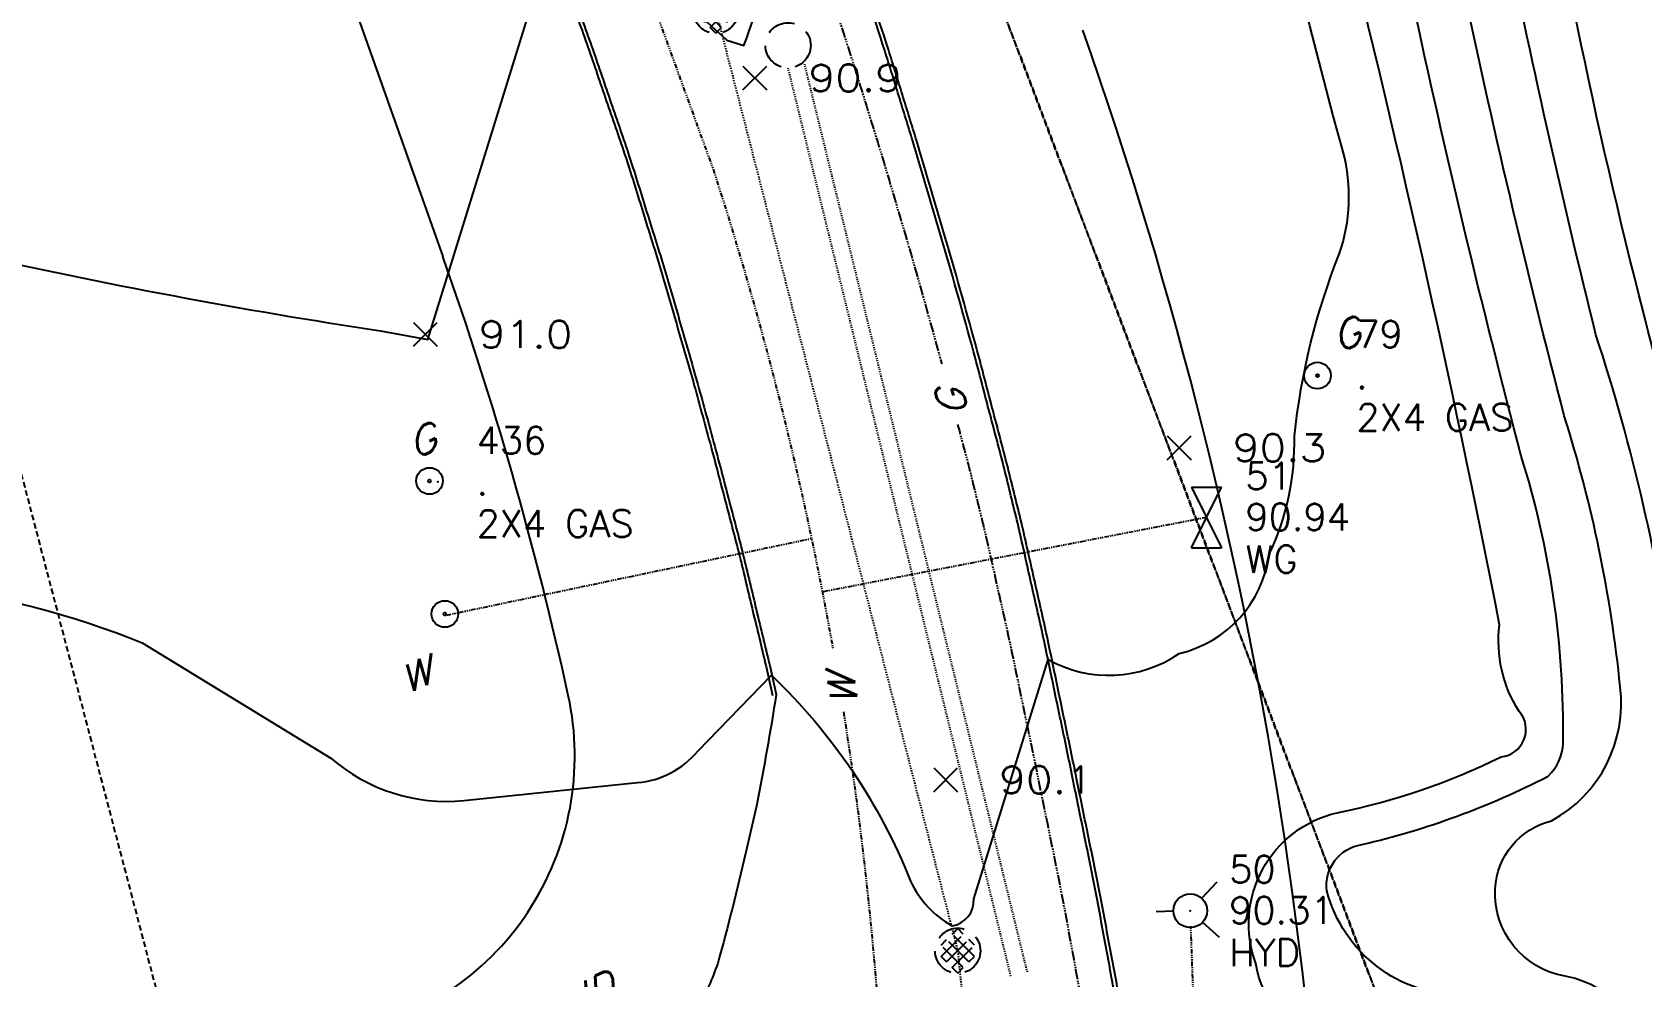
# Model space of a CAD drawing. Header units: feet. Extents: x 1023941 to 1026768, y 90264 to 94497.
# Drawn here: x 1025146.3 to 1025288.5, y 92757.7 to 92841.2 of the extents above; entities that cross this region are included whole.
import ezdxf
from ezdxf.enums import TextEntityAlignment as Align

# ---------------------------------------------------------------- set-up
doc = ezdxf.new("R2010")
doc.units = ezdxf.units.FT
doc.header["$MEASUREMENT"] = 0
for name, pattern in [('DASHED', [0.75, 0.5, -0.25]), ('DASHED4', [0.1875, 0.125, -0.0625]), ('DASHED8', [0.09375, 0.0625, -0.03125]), ('GAS', [1.44, 0.9, -0.06, 0.15, -0.06, 0, -0.06, 0.15, -0.06]), ('WATER2', [0.56, 0.4, -0.04, 0, -0.04, 0, -0.04, 0, -0.04])]:
    doc.linetypes.add(name, pattern=pattern)
for name, color, linetype in [('CF-INDEX', 11, 'Continuous'), ('CF-INTERMED', 9, 'Continuous'), ('CURB', 10, 'Continuous'), ('CURB_BACK', 9, 'Continuous'), ('D7SWS-H', 9, 'DASHED8'), ('DESC', 2, 'Continuous'), ('E2SWL-H', 11, 'DASHED4'), ('E3BDL', 6, 'Continuous'), ('E6DRL-H', 9, 'DASHED8'), ('E6GAL', 9, 'GAS'), ('E6TOS', 9, 'Continuous'), ('E6WTL', 9, 'WATER2'), ('E7DRS-H', 9, 'DASHED8'), ('E7GAT', 10, 'Continuous'), ('E7UTT', 10, 'Continuous'), ('E7WTS', 10, 'Continuous'), ('E7WTT', 10, 'Continuous'), ('ELEV', 9, 'Continuous'), ('PAVED_RD', 10, 'Continuous'), ('PNTS', 2, 'Continuous'), ('POST', 10, 'Continuous'), ('SPOTELEV', 9, 'Continuous'), ('W6TVL', 10, 'DASHED')]:
    doc.layers.add(name, color=color, linetype=linetype)
doc.styles.add('60', font='simplex.shx', dxfattribs={"width": 1.15, "height": 2.4})
doc.styles.add('60S', font='simplex.shx', dxfattribs={"width": 1.15, "oblique": 22, "height": 2.4})
doc.styles.add('S6', font='SIMPLEX', dxfattribs={"height": 0.083333})

# ---------------------------------------------------------------- blocks, each defined once
blk = doc.blocks.new('SMH')
for p, q in [((-0.0369, -0.0123), (0.0123, 0.0369)), ((-0.0123, 0.0369), (0, 0.0492)), ((0.0369, -0.0123), (-0.0123, 0.0369)), ((0.0123, 0.0369), (0, 0.0492)), ((-0.0369, 0.0123), (-0.0246, 0.0246)), ((0.0123, -0.0369), (-0.0369, 0.0123)), ((-0.0246, -0.0246), (0.0246, 0.0246)), ((0.0246, -0.0246), (-0.0246, 0.0246)), ((-0.0123, -0.0369), (0.0369, 0.0123)), ((0.0369, 0.0123), (0.0246, 0.0246)), ((-0.0246, -0.0246), (-0.0369, -0.0123)), ((0.0246, -0.0246), (0.0369, -0.0123)), ((0, -0.0492), (-0.0123, -0.0369)), ((0, -0.0492), (0.0123, -0.0369))]:
    blk.add_line(p, q)
blk.add_circle((0, 0), 0.05)
blk = doc.blocks.new('DMH')
blk.add_circle((0, 0), 0.05)
blk = doc.blocks.new('POST')
for radius in [0.49, 0.0508]:
    blk.add_circle((0, 0), radius)
blk = doc.blocks.new('HYD')
for p, q in [((0, 0.0374), (0, 0.0751)), ((-0.0264, -0.0264), (-0.0611, -0.0613)), ((0.0265, -0.0263), (0.0618, -0.0614))]:
    blk.add_line(p, q)
blk.add_circle((0, 0), 0.0374)
blk = doc.blocks.new('WG')
for p, q in [((-0.0334, -0.0669), (0.0334, 0.0669)), ((-0.0334, 0.0669), (0.0334, -0.0669)), ((-0.0334, 0.0669), (0.0334, 0.0669)), ((-0.0334, -0.0669), (0.0334, -0.0669))]:
    blk.add_line(p, q)
blk = doc.blocks.new('POINT')
blk.add_point((0, 0))
at = {"layer": 'DESC', "style": 'S6'}
blk.add_attdef('DESC', (0.1191, -0.1698), '', height=0.0833, dxfattribs=at)
at = {"layer": 'ELEV', "style": 'S6'}
blk.add_attdef('ELEV', (0.1191, -0.0403), '', height=0.0833, dxfattribs=at)
at = {"layer": 'PNTS', "style": 'S6'}
blk.add_attdef('POINT', (0.1191, 0.0855), '', height=0.0833, dxfattribs=at)
blk = doc.blocks.new('SPOT')
for p, q in [((-0.5, -0.5), (0.5, 0.5)), ((-0.5, 0.5), (0.5, -0.5))]:
    blk.add_line(p, q)

msp = doc.modelspace()

# ---------------------------------------------------------------- linework, layer by layer
at = {"layer": 'CF-INDEX', "flags": 128}
for points, elevation in [([(1025068.46, 92769.98, 0.100685385), (1025077.02, 92780.86), (1025078.15, 92782.73, -0.514919823), (1025085.31, 92783.18, 0.341991443), (1025097.20221, 92780.43029, 0.089271232), (1025111.65, 92788.28), (1025116.75, 92791.67, -0.138767638), (1025155.99039, 92787.16834), (1025172.66, 92776.98, 0.204342812), (1025184.41512, 92773.22842), (1025199.77022, 92774.82098, 0.201893321), (1025205.08969, 92777.61513), (1025211.6, 92784.31, -0.10850379), (1025223.89434, 92766.11578, 0.156640144), (1025227.57, 92762.15, 0.383313554), (1025229.48757, 92764.54308), (1025236.06, 92785.72, 0.287086792), (1025247.65, 92786.24, 0.312361561), (1025255.6, 92795.02, 0.116960919), (1025257.8268, 92805.46538, -0.067435967), (1025261.78, 92821.53, 0.150595436), (1025262.13, 92830.58, -0.031969536), (1025251.30277, 92882.13929)], 90), ([(1025295.28, 92793.02, -0.025420801), (1025282.53, 92843.24)], 85)]:
    msp.add_lwpolyline(points, format="xyb", dxfattribs=dict(at, elevation=elevation))
at = {"layer": 'CF-INTERMED', "flags": 128}
for points, elevation in [([(1025291.45, 92784.09, 0.045580849), (1025284.47232, 92814.41436, -0.02234881), (1025269.61, 92888.42), (1025259.42, 92918.26, -0.224977734), (1025260.4, 92939.76, -0.074938067), (1025268.79, 92953.79, 0.173863262), (1025269.81, 92969.19, -0.011626102), (1025249.27, 93050.8), (1025244.19033, 93068.81889), (1025234.23557, 93108.73017, -0.038149492), (1025227.33, 93140.97, 0.058604667), (1025224.19278, 93161.97831, 0.082637714), (1025219.83899, 93177.0896, -0.048872923), (1025215.15, 93194.16, -0.323590394), (1025216.96586, 93197.24563), (1025239.64929, 93207.54527, 0.045547379), (1025260.4611, 93225.70257, 0.133515986), (1025263.78, 93232.01), (1025262.29, 93243.17, -0.045096512), (1025264.6, 93268.09, -0.072627825), (1025291.9337, 93288.01615, -0.049793588)], 86), ([(1025283.40662, 92673.19437, 0.037419917), (1025284.57, 92751.32, 0.177495666), (1025272.74056, 92756.01499, -0.343459652), (1025260.7, 92765.24, -0.410767189), (1025263.79306, 92769.34238, 0.061843556), (1025280.24, 92775.39, 0.194995087), (1025281.57081, 92778.31606, 0.079526761), (1025277.87834, 92803.69077, -0.023722343), (1025260.58, 92884.73, 0.123686078), (1025252.51, 92912.99, -0.055387464), (1025246.05, 92940.11), (1025232.12634, 93004.11521, -0.169143074), (1025233.03, 93010.42), (1025244.29, 93032.9, 0.302596269), (1025245.2598, 93037.09439), (1025230.39, 93099.71, -0.025052233), (1025221.13, 93138.27, 0.064505848), (1025212.10825, 93177.22187, -0.057917919)], 88), ([(1025287.48, 92668.4, 0.042200992), (1025289.06, 92748.81, 0.359315929), (1025281.75385, 92757.71871, -0.382632256), (1025275.57492, 92765.4362, -0.333698708), (1025280.55, 92771.44, 0.307738924), (1025286.62, 92783.28, 0.051281445), (1025281.67666, 92807.23544, -0.023844907), (1025265.28, 92885.41, 0.082474829), (1025255.44, 92916.79), (1025242.44, 92972.52, -0.121068694), (1025255.11, 92994.22, 0.198188371), (1025256.7, 93000.75, 0.07204898), (1025252.64, 93021.78), (1025236.89, 93084.87, 0.032151503), (1025229, 93116.12, -0.037718481), (1025223.0545, 93150.63701, 0.046842935)], 87), ([(1025190.95, 92853.18, -0.048390689), (1025207.67, 92840.47), (1025209.17, 92839.99, 0.037956124), (1025214.74, 92859.57)], 91), ([(1025260.94, 92752.94, -0.376541851), (1025254.42, 92758.84, -0.452743436), (1025261.61, 92772.16, 0.064509764), (1025276.09, 92777.1, 0.607632701), (1025277.69501, 92781.1088, -0.177649711), (1025275.96, 92788.77, 0.014118648), (1025261.33, 92853.87, -0.045582564)], 89), ([(1025109.39, 92820.28), (1025109.25, 92820.31, 0.207174166), (1025108.87, 92824.76, 0.21899732), (1025118.43, 92823.54, -0.142099246), (1025140.46, 92821.65, 0.018260156), (1025177.05, 92814.77), (1025181.23, 92813.99), (1025190.05, 92842.43)], 91)]:
    msp.add_lwpolyline(points, format="xyb", dxfattribs=dict(at, elevation=elevation))
at = {"layer": 'CURB', "flags": 128}
for points in [[(1025242.13, 92755.14, 0.000591), (1025241.21, 92760.05, 0.00242), (1025240.3, 92764.97), (1025239.62, 92768.39, 0.000728), (1025238.62, 92773.29, 0.000638), (1025237.62, 92778.19, 0.000638), (1025236.59, 92783.09, 0.001954), (1025235.57, 92787.99, 0.001953), (1025234.47, 92792.86, 0.003059), (1025233.37, 92797.74, 0.001545), (1025232.77, 92800.19, 0.001362), (1025232.17, 92802.65, 0.002696), (1025230.9, 92807.48, 0.002051), (1025229.63, 92812.32, 0.00391), (1025226.94, 92821.95, 0.001867), (1025225.52, 92826.75, 0.001688), (1025224.1, 92831.54, 0.001414), (1025222.86, 92835.55, 0.002367), (1025221.62, 92839.55, 0.005362), (1025218.47, 92849.04, 0.002554)], [(1025194.12, 92844.36, -0.001787), (1025195.81, 92839.65, -0.001787), (1025197.42, 92834.92, -0.002975), (1025199.04, 92830.19), (1025199.37, 92829.17, -0.003339), (1025200.85, 92824.4, -0.002662), (1025202.34, 92819.62, -0.002663), (1025203.72, 92814.82, -0.001839), (1025205.1, 92810.01, -0.001036), (1025205.85, 92807.3, -0.001186), (1025206.59, 92804.58, -0.002105), (1025207.86, 92799.74, -0.002536), (1025209.12, 92794.9, -0.002536), (1025210.28, 92790.04, -0.002536), (1025211.45, 92785.18), (1025212.03, 92782.6)]]:
    msp.add_lwpolyline(points, format="xyb", dxfattribs=at)
at = {"layer": 'CURB_BACK', "flags": 128}
for points in [[(1025242.46, 92755.2, 0.00059), (1025241.54, 92760.11, 0.002423), (1025240.63, 92765.03), (1025239.94, 92768.46, 0.000724), (1025238.94, 92773.36, 0.000638), (1025237.94, 92778.26, 0.000638), (1025236.92, 92783.16, 0.001954), (1025235.9, 92788.05, 0.001954), (1025234.8, 92792.93, 0.00305), (1025233.7, 92797.81, 0.001545), (1025233.09, 92800.27, 0.001368), (1025232.49, 92802.73, 0.0027), (1025231.22, 92807.56, 0.00205), (1025229.96, 92812.4, 0.003907), (1025227.26, 92822.03, 0.001865), (1025225.84, 92826.83, 0.001688), (1025224.42, 92831.62, 0.001418), (1025223.18, 92835.64, 0.00237), (1025221.94, 92839.65, 0.005359), (1025218.78, 92849.14, 0.002554)], [(1025193.81, 92844.25, -0.001787), (1025195.49, 92839.54, -0.001787), (1025197.11, 92834.81, -0.00298), (1025198.73, 92830.08), (1025199.06, 92829.07, -0.003338), (1025200.54, 92824.3, -0.002664), (1025202.02, 92819.52, -0.002665), (1025203.4, 92814.72, -0.001841), (1025204.79, 92809.91, -0.001033), (1025205.53, 92807.2, -0.001183), (1025206.27, 92804.49, -0.002107), (1025207.54, 92799.66, -0.002535), (1025208.8, 92794.82, -0.002535), (1025209.96, 92789.95, -0.002539), (1025211.13, 92785.09), (1025211.71, 92782.52)]]:
    msp.add_lwpolyline(points, format="xyb", dxfattribs=at)
at = {"layer": 'E2SWL-H'}
for p, q in [((1025206.69317, 92843.05217), (1025228.06925, 92759.95252)), ((1025228.06925, 92759.95252), (1025230.44991, 92736.07548))]:
    msp.add_line(p, q, dxfattribs=at)
at = {"layer": 'E3BDL'}
msp.add_line((1025067.886, 93145.08027), (1025182.56272, 92821.3251), dxfattribs=at)
for centre, radius, start, end in [((1024876.21287, 92712.81348), 385, 357.5238167, 19.5045612), ((1024876.21287, 92712.81348), 325, 12.3875439, 19.5045612), ((1025169.22856, 92777.17038), 25, 280.5309502, 12.3875439)]:
    msp.add_arc(centre, radius, start, end, dxfattribs=at)
at = {"layer": 'E6DRL-H'}
for p, q in [((1025232.76554, 92757.71202), (1025213.0892, 92837.9736)), ((1025234.22241, 92758.06917), (1025214.54606, 92838.33075))]:
    msp.add_line(p, q, dxfattribs=at)
at = {"layer": 'E6GAL', "flags": 128}
for points in [[(1025187.0469, 92928.04541, 0.000075771), (1025187.67908, 92926.29901), (1025189.37852, 92921.60055), (1025191.07877, 92916.88988, -0.000239017), (1025192.77791, 92912.19225, -0.000239105), (1025194.46768, 92907.49289, -0.000350711), (1025196.16486, 92902.79072, -0.000167933), (1025196.96386, 92900.53352, -0.000114262), (1025197.77526, 92898.26963, -0.000237868), (1025199.45337, 92893.56492, -0.000193986), (1025201.12247, 92888.85746, -0.000194045), (1025202.79208, 92884.14857, -0.000133972), (1025204.46119, 92879.43107, -0.000134002), (1025206.12068, 92874.72253, 0.000380097), (1025207.79263, 92869.99703), (1025208.9038, 92866.86372, 0.00093085), (1025210.59912, 92862.14891, -0.000591511), (1025212.29531, 92857.44948, -0.000592873), (1025213.96538, 92852.73923, -0.002555437), (1025215.63612, 92848.0555, -0.005353317), (1025218.76076, 92838.64182, -0.002369074), (1025219.99335, 92834.66545, -0.001414691), (1025221.22899, 92830.66972, -0.001688531), (1025222.64362, 92825.89762, -0.001868606), (1025224.05854, 92821.11501, -0.003781872), (1025226.65048, 92811.84492)], [(1025228.06035, 92806.48703, -0.002567387), (1025229.2609, 92801.91696, -0.00135955), (1025229.85589, 92799.47722, -0.00154268), (1025230.45065, 92797.0489, -0.003060108), (1025231.5428, 92792.20292, -0.001953809), (1025232.6382, 92787.35379, -0.001952844), (1025233.65273, 92782.47961, -0.000638732), (1025234.68236, 92777.58149, -0.000637888), (1025235.68064, 92772.68985, -0.000727812), (1025236.67865, 92767.79968), (1025237.3551, 92764.39755, -0.002419871), (1025238.25965, 92759.50634, -0.000591793), (1025239.17959, 92754.59674, -0.00059109), (1025240.06845, 92749.68296, -0.00161364), (1025240.95594, 92744.77702), (1025241.28292, 92742.92412), (1025242.23788, 92719.05991)]]:
    msp.add_lwpolyline(points, format="xyb", dxfattribs=at)
at = {"layer": 'E6WTL'}
for p, q in [((1025250.0593, 92798.26416), (1025216.10674, 92791.67494)), ((1025182.91975, 92789.63779), (1025215.15108, 92796.40565))]:
    msp.add_line(p, q, dxfattribs=at)
at = {"layer": 'E6WTL', "flags": 128}
for points in [[(1025191.43034, 92870.42172), (1025206.44824, 92829.05553, -0.034589823), (1025217.02835, 92786.7146)], [(1025217.97826, 92781.0673, -0.05889763), (1025220.9373, 92706.98215)]]:
    msp.add_lwpolyline(points, format="xyb", dxfattribs=at)
msp.add_lwpolyline([(1025223.87675, 92746.57715), (1025249.16212, 92748.79579), (1025248.67212, 92762.1393)], dxfattribs=at)
at = {"layer": 'PAVED_RD', "flags": 128}
msp.add_lwpolyline([(1025212.03, 92782.6, -0.00925), (1025210.28, 92772.75, -0.003883), (1025209.81, 92770.7, -0.001343), (1025209.33, 92768.66, -0.011682), (1025206.86, 92758.83, -0.03456), (1025205.15, 92754.94, -0.109871), (1025197.95, 92747.97), (1025197.22, 92747.51, -0.056525), (1025187.96, 92743.72), (1025186.67, 92743.34, -0.006312), (1025181.85, 92742.04, -0.002643), (1025177.02, 92740.74, -0.002647), (1025172.17, 92739.54, 0.003476), (1025167.31, 92738.34, 0.007266), (1025159.54, 92736.22, 0.01082), (1025150.03, 92733.13, 0.004662), (1025145.34, 92731.41, 0.003586)], format="xyb", dxfattribs=at)
at = {"layer": 'W6TVL'}
for p, q in [((1025076.462, 93252.7679), (1026034.026, 90731.5309)), ((1026034.026, 90731.5309), (1025076.462, 93252.7679)), ((1025127.27857, 92871.06773), (1025226.7534, 92490.63744))]:
    msp.add_line(p, q, dxfattribs=at)

# ---------------------------------------------------------------- block references
at = {"layer": 'D7SWS-H', "xscale": 40, "yscale": 40, "zscale": 40}
for p in [(1025206.69317, 92843.05217), (1025228.06925, 92759.95252)]:
    msp.add_blockref('SMH', p, dxfattribs=at)
at = {"layer": 'E6TOS', "xscale": 28.80000000004657, "yscale": 28.80000000000291, "zscale": 28.79999999999999}
for p, values in [((1025259.86195, 92810.80463), {'ELEV': '.', 'POINT': '79', 'DESC': '2X4 GAS'}), ((1025182.11043, 92801.41354), {'ELEV': '.', 'POINT': '436', 'DESC': '2X4 GAS'}), ((1025250.0593, 92798.26416), {'ELEV': '90.94', 'POINT': '51', 'DESC': 'WG'}), ((1025248.62235, 92763.49483), {'ELEV': '90.31', 'POINT': '50', 'DESC': 'HYD'})]:
    msp.add_blockref('POINT', p, dxfattribs=at).add_auto_attribs(values)
at = {"layer": 'E7DRS-H', "xscale": 40, "yscale": 40, "zscale": 40}
msp.add_blockref('DMH', (1025213.07566, 92840.00851), dxfattribs=at)
at = {"layer": 'E7WTS', "xscale": 40, "yscale": 40, "zscale": 40}
msp.add_blockref('WG', (1025250.0593, 92798.26416), dxfattribs=at)
at = {"layer": 'E7WTS', "xscale": 39.9999999999937, "yscale": 40, "zscale": 40, "rotation": 92.09249240927502}
msp.add_blockref('HYD', (1025248.62235, 92763.49483), dxfattribs=at)
at = {"layer": 'POST', "xscale": 2.400000000023283, "yscale": 2.399999999994179, "zscale": 2.4}
for p in [(1025259.86195, 92810.80463), (1025181.39, 92801.49), (1025182.74, 92789.73)]:
    msp.add_blockref('POST', p, dxfattribs=at)
at = {"layer": 'SPOTELEV', "xscale": 2.099999999976717, "yscale": 2.100000000005821, "zscale": 2.1}
for p in [(1025210.14, 92837.12), (1025181.02, 92814.45), (1025247.64, 92804.42), (1025227.01, 92775.07)]:
    msp.add_blockref('SPOT', p, dxfattribs=at)

# ---------------------------------------------------------------- texts
at = {"layer": 'E6GAL', "style": '60S', "oblique": 22, "width": 1.15}
msp.add_text('G', height=2.4, rotation=104.8263166, dxfattribs=at).set_placement((1025227.57685, 92808.3425), align=Align.MIDDLE)
at = {"layer": 'E6WTL', "style": '60S', "oblique": 22, "width": 1.15}
msp.add_text('W', height=2.4, rotation=98.9536605, dxfattribs=at).set_placement((1025217.91086, 92782.92839), align=Align.MIDDLE)
at = {"layer": 'E7GAT', "style": '60S', "oblique": 22, "width": 1.15}
for p in [(1025261.73091, 92812.77485), (1025180.05165, 92803.37973)]:
    msp.add_text('G', height=2.4, rotation=25, dxfattribs=at).set_placement(p)
at = {"layer": 'E7UTT', "style": '60S', "oblique": 22, "width": 1.15}
msp.add_text('COND', height=2.4, rotation=25, dxfattribs=at).set_placement((1025188.7721, 92751.69469))
at = {"layer": 'E7WTT', "style": '60S', "oblique": 22, "width": 1.15}
msp.add_text('W', height=2.4, rotation=25, dxfattribs=at).set_placement((1025179.32164, 92782.58005))
at = {"layer": 'SPOTELEV', "style": '60', "width": 1.15}
for s, p in [('90.9', (1025219.01, 92837.12)), ('91.0', (1025189.88, 92814.45)), ('90.3', (1025256.51, 92804.42)), ('90.1', (1025235.87, 92775.07))]:
    msp.add_text(s, height=2.4, dxfattribs=at).set_placement(p, align=Align.MIDDLE_CENTER)

doc.saveas('drawing.dxf')
